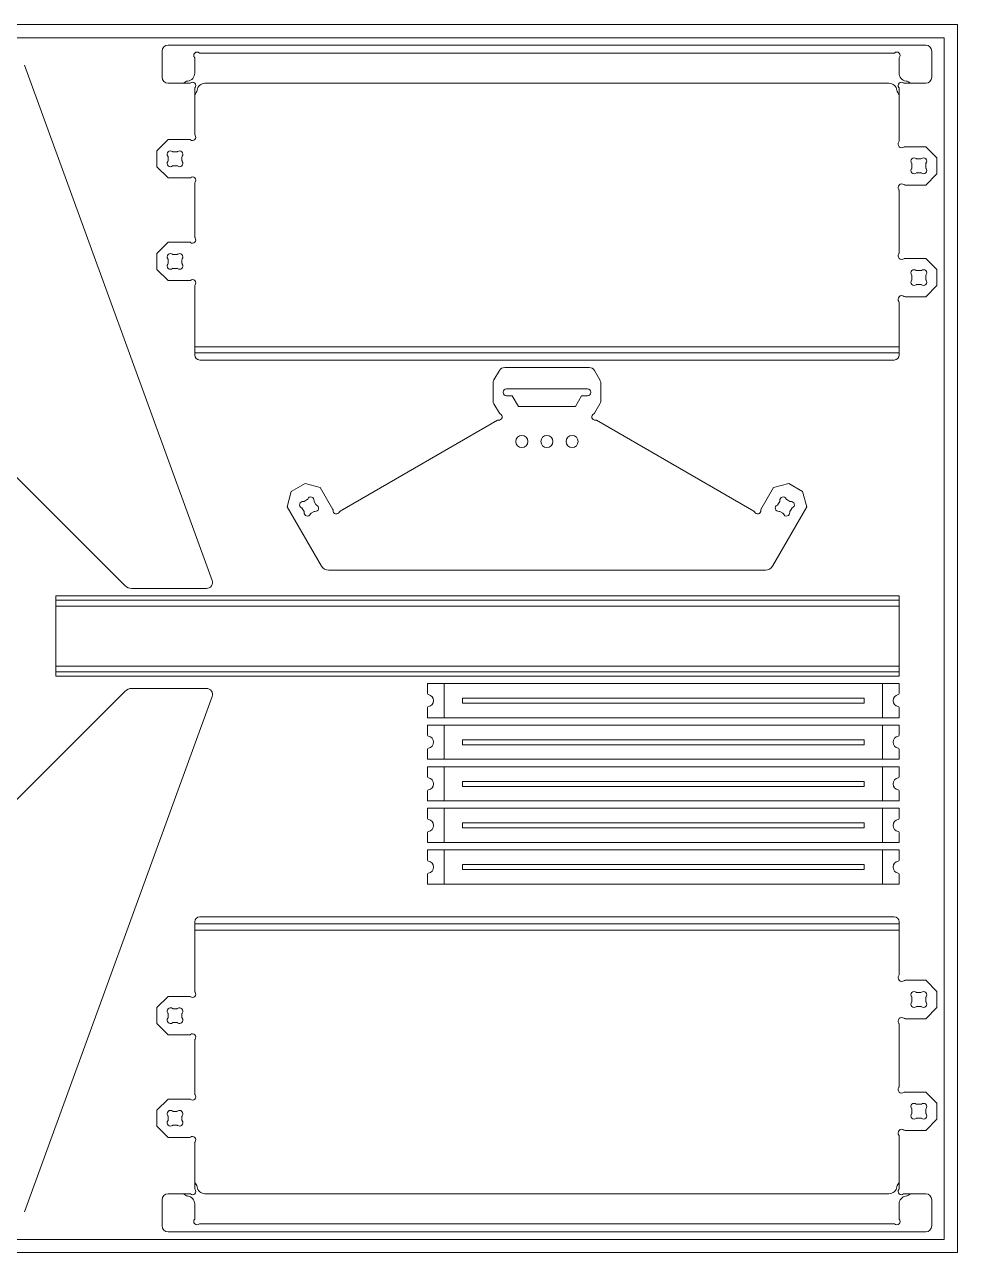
# Paper-space layout 'profile_outside' of a CAD drawing. Header units: millimetres. Extents: x -3 to 2437, y -2 to 1218.
# Drawn here: x 1510 to 2437, y -2 to 1218 of the extents above; entities that cross this region are included whole.
import ezdxf

# ---------------------------------------------------------------- set-up
doc = ezdxf.new("R2010")
doc.units = ezdxf.units.MM

psp = doc.layouts.new('profile_outside')

# ---------------------------------------------------------------- linework, layer by layer
at = {"color": 7, "linetype": 'Continuous', "lineweight": 15}
for p, q in [((2436.7, 1218.3), (-3.3, 1218.3)), ((2436.7, -1.7), (2436.7, 1218.3)), ((2423.7, 1205.3), (9.7, 1205.3)), ((2405.2, 1198), (1652.4, 1198)), ((2423.7, 11.3), (2423.7, 1205.3)), ((1646.4, 1192), (1646.4, 1166)), ((1678.8, 1185.3), (1678.8, 1170.1)), ((2374.2, 1190), (1683.5, 1190)), ((2378.8, 1170.1), (2378.8, 1185.3)), ((2411.2, 1166), (2411.2, 1192)), ((1696, 666), (1509.7, 1177.9)), ((1652.4, 1160), (1667.5, 1160)), ((1673.7, 1160), (1667.5, 1160)), ((1689, 1160), (2368.7, 1160)), ((2390.1, 1160), (2383.9, 1160)), ((2390.1, 1160), (2405.2, 1160)), ((1678.8, 1148.7), (1678.8, 1154.9)), ((1678.8, 1148.7), (1678.8, 1109.1)), ((2378.8, 1154.9), (2378.8, 1148.7)), ((2378.8, 1102.9), (2378.8, 1148.7)), ((1652.4, 1104), (1641.3, 1092.9)), ((1673.7, 1104), (1652.4, 1104)), ((1641.3, 1092.9), (1641.3, 1077.1)), ((1652.4, 1086.7), (1652.4, 1083.2)), ((1661, 1091.8), (1657.5, 1091.8)), ((1666.1, 1083.2), (1666.1, 1086.7)), ((2405.2, 1097), (2384.7, 1097)), ((2416.4, 1085.9), (2405.2, 1097)), ((2416.4, 1070.1), (2416.4, 1085.9)), ((1641.3, 1077.1), (1652.4, 1065.9)), ((1657.5, 1078.1), (1661, 1078.1)), ((2391.5, 1079.7), (2391.5, 1076.2)), ((2400.1, 1084.8), (2396.6, 1084.8)), ((2405.2, 1076.2), (2405.2, 1079.7)), ((1652.4, 1065.9), (1673.7, 1065.9)), ((2396.6, 1071.1), (2400.1, 1071.1)), ((2405.2, 1058.9), (2416.4, 1070.1)), ((1678.8, 1060.8), (1678.8, 1007.1)), ((2378.8, 991.9), (2378.8, 1053.1)), ((2384.7, 1058.9), (2405.2, 1058.9)), ((1652.4, 1002), (1641.3, 990.9)), ((1673.7, 1002), (1652.4, 1002)), ((1641.3, 990.9), (1641.3, 975.1)), ((1661, 989.8), (1657.5, 989.8)), ((1652.4, 984.7), (1652.4, 981.2)), ((1657.5, 976.1), (1661, 976.1)), ((1666.1, 981.2), (1666.1, 984.7)), ((2405.2, 986), (2384.7, 986)), ((2416.4, 974.9), (2405.2, 986)), ((1641.3, 975.1), (1652.4, 963.9)), ((1652.4, 963.9), (1673.7, 963.9)), ((2391.5, 968.7), (2391.5, 965.2)), ((2400.1, 973.8), (2396.6, 973.8)), ((2405.2, 965.2), (2405.2, 968.7)), ((2416.4, 959.1), (2416.4, 974.9)), ((1678.8, 958.8), (1678.8, 898.2)), ((2396.6, 960.1), (2400.1, 960.1)), ((2405.2, 947.9), (2416.4, 959.1)), ((2378.8, 898.2), (2378.8, 942.1)), ((2384.7, 947.9), (2405.2, 947.9)), ((1350.2, 920), (1609.3, 660.9)), ((2378.8, 898.2), (1678.8, 898.2)), ((1678.8, 898.2), (1678.8, 892)), ((1678.8, 892), (1678.8, 890)), ((2378.8, 892), (1678.8, 892)), ((2378.8, 898.2), (2378.8, 892)), ((2378.8, 890), (2378.8, 892)), ((1683.8, 885), (2373.8, 885)), ((1981.6, 874.6), (1976.1, 865.2)), ((2070.9, 877.6), (1986.8, 877.6)), ((2081.5, 865.2), (2076.1, 874.6)), ((1975.3, 862.2), (1975.3, 844.5)), ((2069.1, 856.4), (1988.5, 856.4)), ((2082.3, 844.5), (2082.3, 862.2)), ((1985.3, 853.2), (1985.3, 852.7)), ((1988.5, 849.5), (1994.3, 849.5)), ((1994.3, 849.5), (2000.4, 839)), ((2057.3, 839), (2063.3, 849.5)), ((2063.3, 849.5), (2069.1, 849.5)), ((2072.3, 852.7), (2072.3, 853.2)), ((1976.1, 841.5), (1981.6, 832.1)), ((2000.4, 839), (2057.3, 839)), ((2076.1, 832.1), (2081.5, 841.5)), ((1979.7, 825.1), (1823.2, 734.7)), ((2234.5, 734.7), (2077.9, 825.1)), ((1788.4, 762.4), (1774.7, 754.5)), ((1803.6, 758.3), (1788.4, 762.4)), ((1816.2, 736.6), (1803.6, 758.3)), ((2254, 758.3), (2241.5, 736.6)), ((2269.3, 762.4), (2254, 758.3)), ((2282.9, 754.5), (2269.3, 762.4)), ((1774.7, 754.5), (1770.6, 739.3)), ((1790.5, 746.3), (1787.5, 744.6)), ((1799.3, 741.5), (1797.5, 744.5)), ((2260.1, 744.5), (2258.4, 741.5)), ((2270.1, 744.6), (2267.1, 746.3)), ((2287, 739.3), (2282.9, 754.5)), ((1770.6, 739.3), (1804.7, 680.2)), ((1785.7, 737.6), (1787.4, 734.6)), ((1794.4, 732.7), (1797.4, 734.5)), ((2252.9, 680.2), (2287, 739.3)), ((2260.2, 734.5), (2263.3, 732.7)), ((2270.2, 734.6), (2272, 737.6)), ((1811.7, 676.2), (2246, 676.2)), ((1540.7, 650.6), (2378.8, 650.6)), ((1540.7, 646.4), (1540.7, 650.6)), ((1616.4, 658), (1690.4, 658)), ((2378.8, 646.4), (2378.8, 650.6)), ((1540.7, 646.4), (2378.8, 646.4)), ((1540.7, 640.6), (1540.7, 646.4)), ((1540.7, 640.6), (2378.8, 640.6)), ((1540.7, 640.6), (1540.7, 581)), ((2378.8, 640.6), (2378.8, 646.4)), ((2378.8, 581), (2378.8, 640.6)), ((1540.7, 581), (2378.8, 581)), ((1540.7, 575.2), (1540.7, 581)), ((1540.7, 575.2), (2378.8, 575.2)), ((1540.7, 571), (1540.7, 575.2)), ((2378.8, 575.2), (2378.8, 581)), ((2378.8, 571), (2378.8, 575.2)), ((1540.7, 571), (2378.8, 571)), ((1910.2, 553.6), (1910.2, 563.6)), ((1910.2, 563.6), (1926.6, 563.6)), ((1926.6, 529.6), (1926.6, 563.6)), ((2362.4, 563.6), (1926.6, 563.6)), ((2362.4, 529.6), (2362.4, 563.6)), ((2378.8, 563.6), (2362.4, 563.6)), ((2378.8, 553.6), (2378.8, 563.6)), ((1609.3, 555.7), (1350.2, 296.6)), ((1509.7, 38.8), (1696, 550.6)), ((1690.4, 558.7), (1616.4, 558.7)), ((1944.9, 544.1), (1944.9, 549.1)), ((2344.1, 549.1), (1944.9, 549.1)), ((2344.1, 544.1), (2344.1, 549.1)), ((1910.2, 529.6), (1910.2, 539.7)), ((1944.9, 544.1), (2344.1, 544.1)), ((2378.8, 529.6), (2378.8, 539.7)), ((1926.6, 529.6), (1910.2, 529.6)), ((1926.6, 529.6), (2362.4, 529.6)), ((2362.4, 529.6), (2378.8, 529.6)), ((1910.2, 512.2), (1910.2, 522.3)), ((1910.2, 522.3), (1926.6, 522.3)), ((1926.6, 488.3), (1926.6, 522.3)), ((2362.4, 522.3), (1926.6, 522.3)), ((2362.4, 488.3), (2362.4, 522.3)), ((2378.8, 522.3), (2362.4, 522.3)), ((2378.8, 512.2), (2378.8, 522.3)), ((1944.9, 502.8), (1944.9, 507.8)), ((2344.1, 507.8), (1944.9, 507.8)), ((1944.9, 502.8), (2344.1, 502.8)), ((2344.1, 502.8), (2344.1, 507.8)), ((1910.2, 488.3), (1910.2, 498.3)), ((1926.6, 488.3), (1910.2, 488.3)), ((1926.6, 488.3), (2362.4, 488.3)), ((2362.4, 488.3), (2378.8, 488.3)), ((2378.8, 488.3), (2378.8, 498.3)), ((1910.2, 470.9), (1910.2, 480.9)), ((1910.2, 480.9), (1926.6, 480.9)), ((1926.6, 446.9), (1926.6, 480.9)), ((2362.4, 480.9), (1926.6, 480.9)), ((2362.4, 446.9), (2362.4, 480.9)), ((2378.8, 480.9), (2362.4, 480.9)), ((2378.8, 470.9), (2378.8, 480.9)), ((1944.9, 461.4), (1944.9, 466.4)), ((2344.1, 466.4), (1944.9, 466.4)), ((2344.1, 461.4), (2344.1, 466.4)), ((1910.2, 446.9), (1910.2, 457)), ((1944.9, 461.4), (2344.1, 461.4)), ((2378.8, 446.9), (2378.8, 457)), ((1926.6, 446.9), (1910.2, 446.9)), ((1910.2, 429.5), (1910.2, 439.6)), ((1910.2, 439.6), (1926.6, 439.6)), ((1926.6, 446.9), (2362.4, 446.9)), ((1926.6, 405.6), (1926.6, 439.6)), ((2362.4, 439.6), (1926.6, 439.6)), ((2362.4, 446.9), (2378.8, 446.9)), ((2362.4, 405.6), (2362.4, 439.6)), ((2378.8, 439.6), (2362.4, 439.6)), ((2378.8, 429.5), (2378.8, 439.6)), ((1910.2, 405.6), (1910.2, 415.7)), ((1944.9, 420.1), (1944.9, 425.1)), ((2344.1, 425.1), (1944.9, 425.1)), ((1944.9, 420.1), (2344.1, 420.1)), ((2344.1, 420.1), (2344.1, 425.1)), ((2378.8, 405.6), (2378.8, 415.7)), ((1926.6, 405.6), (1910.2, 405.6)), ((1926.6, 405.6), (2362.4, 405.6)), ((2362.4, 405.6), (2378.8, 405.6)), ((1910.2, 388.2), (1910.2, 398.2)), ((1910.2, 398.2), (1926.6, 398.2)), ((1926.6, 364.2), (1926.6, 398.2)), ((2362.4, 398.2), (1926.6, 398.2)), ((2362.4, 364.2), (2362.4, 398.2)), ((2378.8, 398.2), (2362.4, 398.2)), ((2378.8, 388.2), (2378.8, 398.2)), ((1944.9, 378.7), (1944.9, 383.7)), ((2344.1, 383.7), (1944.9, 383.7)), ((1944.9, 378.7), (2344.1, 378.7)), ((2344.1, 378.7), (2344.1, 383.7)), ((1910.2, 364.2), (1910.2, 374.3)), ((2378.8, 364.2), (2378.8, 374.3)), ((1926.6, 364.2), (1910.2, 364.2)), ((1926.6, 364.2), (2362.4, 364.2)), ((2362.4, 364.2), (2378.8, 364.2)), ((1683.8, 331.7), (2373.8, 331.7)), ((1678.8, 324.7), (1678.8, 326.7)), ((2378.8, 324.7), (1678.8, 324.7)), ((1678.8, 318.5), (1678.8, 324.7)), ((1678.8, 257.8), (1678.8, 318.5)), ((2378.8, 318.5), (1678.8, 318.5)), ((2378.8, 326.7), (2378.8, 324.7)), ((2378.8, 318.5), (2378.8, 324.7)), ((2378.8, 318.5), (2378.8, 274.6)), ((2384.7, 268.7), (2405.2, 268.7)), ((2405.2, 268.7), (2416.4, 257.6)), ((2396.6, 256.5), (2400.1, 256.5)), ((2416.4, 257.6), (2416.4, 241.8)), ((1641.3, 241.6), (1652.4, 252.7)), ((1652.4, 252.7), (1673.7, 252.7)), ((2391.5, 247.9), (2391.5, 251.4)), ((2405.2, 251.4), (2405.2, 247.9)), ((1641.3, 225.8), (1641.3, 241.6)), ((1652.4, 231.9), (1652.4, 235.4)), ((1657.5, 240.5), (1661, 240.5)), ((1666.1, 235.4), (1666.1, 231.9)), ((2400.1, 242.8), (2396.6, 242.8)), ((2416.4, 241.8), (2405.2, 230.6)), ((1652.4, 214.6), (1641.3, 225.8)), ((1661, 226.8), (1657.5, 226.8)), ((2378.8, 224.8), (2378.8, 163.6)), ((2405.2, 230.6), (2384.7, 230.6)), ((1673.7, 214.6), (1652.4, 214.6)), ((1678.8, 155.8), (1678.8, 209.5)), ((1641.3, 139.6), (1652.4, 150.7)), ((1652.4, 150.7), (1673.7, 150.7)), ((2384.7, 157.7), (2405.2, 157.7)), ((2405.2, 157.7), (2416.4, 146.6)), ((2416.4, 146.6), (2416.4, 130.8)), ((1641.3, 123.8), (1641.3, 139.6)), ((1657.5, 138.5), (1661, 138.5)), ((2391.5, 136.9), (2391.5, 140.4)), ((2396.6, 145.5), (2400.1, 145.5)), ((2405.2, 140.4), (2405.2, 136.9)), ((1652.4, 112.6), (1641.3, 123.8)), ((1652.4, 129.9), (1652.4, 133.4)), ((1661, 124.8), (1657.5, 124.8)), ((1666.1, 133.4), (1666.1, 129.9)), ((2400.1, 131.8), (2396.6, 131.8)), ((2416.4, 130.8), (2405.2, 119.6)), ((1673.7, 112.6), (1652.4, 112.6)), ((2378.8, 113.8), (2378.8, 68)), ((2405.2, 119.6), (2384.7, 119.6)), ((1678.8, 68), (1678.8, 107.5)), ((1678.8, 68), (1678.8, 61.8)), ((2378.8, 61.8), (2378.8, 68)), ((1646.4, 24.7), (1646.4, 50.7)), ((1652.4, 56.7), (1667.5, 56.7)), ((1673.7, 56.7), (1667.5, 56.7)), ((1689, 56.7), (2368.7, 56.7)), ((2390.1, 56.7), (2383.9, 56.7)), ((2390.1, 56.7), (2405.2, 56.7)), ((2411.2, 50.7), (2411.2, 24.7)), ((1678.8, 31.3), (1678.8, 46.5)), ((2378.8, 46.5), (2378.8, 31.3)), ((2374.2, 26.7), (1683.5, 26.7)), ((2405.2, 18.7), (1652.4, 18.7)), ((9.7, 11.3), (2423.7, 11.3)), ((-3.3, -1.7), (2436.7, -1.7))]:
    psp.add_line(p, q, dxfattribs=at)
for centre in [(2003.8, 804), (2028.8, 804), (2053.8, 804)]:
    psp.add_circle(centre, 6, dxfattribs=at)
for centre, radius, start, end in [((1652.4, 1192), 6, 90, 180), ((2405.2, 1192), 6, 0, 90), ((1681.1, 1187.7), 3.28, 45, 225), ((2376.5, 1187.7), 3.28, 315, 135), ((1652.4, 1166), 6, 180, 270), ((1673.2, 1154.3), 8, 98.4211, 135), ((1670.8, 1170.1), 8, 278.4211, 0), ((1673.7, 1161.2), 1.27, 270, 307.9126), ((1676.5, 1157.7), 3.28, 322.0874, 127.9126), ((1689, 1152), 8, 90, 171.5789), ((2368.7, 1152), 8, 8.4211, 90), ((2381.1, 1157.7), 3.28, 52.0874, 217.9126), ((2386.8, 1170.1), 8, 180, 261.5789), ((2383.9, 1161.2), 1.27, 232.0874, 270), ((2384.5, 1154.3), 8, 45, 81.5789), ((2405.2, 1166), 6, 270, 0), ((1680.1, 1154.9), 1.27, 142.0874, 180), ((1673.2, 1154.3), 8, 315, 351.5789), ((2384.5, 1154.3), 8, 188.4211, 225), ((2377.6, 1154.9), 1.27, 0, 37.9126), ((1673.7, 1102.8), 1.27, 52.0874, 90), ((1676.5, 1106.3), 3.28, 232.0874, 37.9126), ((1680.1, 1109.1), 1.27, 180, 217.9126), ((2381.4, 1099.6), 3.68, 143.4561, 306.5439), ((2377, 1102.9), 1.8, 323.4561, 0), ((1654.7, 1089.5), 3.27, 52.0874, 217.9126), ((1651.2, 1086.7), 1.27, 0, 37.9126), ((1657.5, 1093.1), 1.27, 232.0874, 270), ((1661, 1093.1), 1.27, 270, 307.9126), ((1663.8, 1089.5), 3.27, 322.0874, 127.9126), ((1667.4, 1086.7), 1.27, 142.0874, 180), ((2384.7, 1095.2), 1.8, 90, 126.5439), ((1654.7, 1080.4), 3.28, 142.0874, 307.9126), ((1651.2, 1083.2), 1.27, 322.0874, 0), ((1657.5, 1076.9), 1.27, 90, 127.9126), ((1661, 1076.9), 1.27, 52.0874, 90), ((1663.8, 1080.4), 3.28, 232.0874, 37.9126), ((1667.4, 1083.2), 1.27, 180, 217.9126), ((2393.8, 1082.5), 3.28, 52.0874, 217.9126), ((2393.8, 1073.4), 3.28, 142.0874, 307.9126), ((2390.3, 1079.7), 1.27, 0, 37.9126), ((2390.3, 1076.2), 1.27, 322.0874, 0), ((2396.6, 1086.1), 1.27, 232.0874, 270), ((2400.1, 1086.1), 1.27, 270, 307.9126), ((2402.9, 1082.5), 3.27, 322.0874, 127.9126), ((2402.9, 1073.4), 3.28, 232.0874, 37.9126), ((2406.5, 1079.7), 1.27, 142.0874, 180), ((2406.5, 1076.2), 1.27, 180, 217.9126), ((1673.7, 1067.2), 1.27, 270, 307.9126), ((1676.5, 1063.6), 3.27, 322.0874, 127.9126), ((1680.1, 1060.8), 1.27, 142.0874, 180), ((2396.6, 1069.9), 1.27, 90, 127.9126), ((2400.1, 1069.9), 1.27, 52.0874, 90), ((2381.4, 1056.3), 3.68, 53.4561, 216.5439), ((2377, 1053.1), 1.8, 0, 36.5439), ((2384.7, 1060.7), 1.8, 233.4561, 270), ((1673.7, 1000.8), 1.27, 52.0874, 90), ((1676.5, 1004.3), 3.27, 232.0874, 37.9126), ((1680.1, 1007.1), 1.27, 180, 217.9126), ((1654.7, 987.5), 3.27, 52.0874, 217.9126), ((1657.5, 991.1), 1.27, 232.0874, 270), ((1661, 991.1), 1.27, 270, 307.9126), ((1663.8, 987.5), 3.27, 322.0874, 127.9126), ((2381.4, 988.6), 3.68, 143.4561, 306.5439), ((2377, 991.9), 1.8, 323.4561, 0), ((1654.7, 978.4), 3.28, 142.0874, 307.9126), ((1651.2, 984.7), 1.27, 0, 37.9126), ((1651.2, 981.2), 1.27, 322.0874, 0), ((1657.5, 974.9), 1.27, 90, 127.9126), ((1661, 974.9), 1.27, 52.0874, 90), ((1663.8, 978.4), 3.28, 232.0874, 37.9126), ((1667.4, 984.7), 1.27, 142.0874, 180), ((1667.4, 981.2), 1.27, 180, 217.9126), ((2384.7, 984.2), 1.8, 90, 126.5439), ((1673.7, 965.2), 1.27, 270, 307.9126), ((1676.5, 961.6), 3.28, 322.0874, 127.9126), ((2393.8, 971.5), 3.28, 52.0874, 217.9126), ((2393.8, 962.4), 3.28, 142.0874, 307.9126), ((2390.3, 968.7), 1.27, 0, 37.9126), ((2390.3, 965.2), 1.27, 322.0874, 0), ((2396.6, 975.1), 1.27, 232.0874, 270), ((2400.1, 975.1), 1.27, 270, 307.9126), ((2402.9, 971.5), 3.27, 322.0874, 127.9126), ((2402.9, 962.4), 3.28, 232.0874, 37.9126), ((2406.5, 968.7), 1.27, 142.0874, 180), ((2406.5, 965.2), 1.27, 180, 217.9126), ((1680.1, 958.8), 1.27, 142.0874, 180), ((2396.6, 958.9), 1.27, 90, 127.9126), ((2400.1, 958.9), 1.27, 52.0874, 90), ((2381.4, 945.3), 3.68, 53.4561, 216.5439), ((2377, 942.1), 1.8, 0, 36.5439), ((2384.7, 949.7), 1.8, 233.4561, 270), ((1683.8, 890), 5, 180, 270), ((2373.8, 890), 5, 270, 0), ((1986.8, 871.6), 6, 90, 150), ((2070.9, 871.6), 6, 30, 90), ((1981.3, 862.2), 6, 150, 180), ((1988.5, 853.2), 3.18, 90, 180), ((2069.1, 853.2), 3.17, 0, 90), ((2076.3, 862.2), 6, 0, 30), ((1981.3, 844.5), 6, 180, 210), ((1988.5, 852.7), 3.18, 180, 270), ((2069.1, 852.7), 3.17, 270, 0), ((2076.3, 844.5), 6, 330, 0), ((1981, 828.5), 3.28, 262.0874, 67.9126), ((1982.7, 832.7), 1.27, 210, 247.9126), ((2076.7, 828.5), 3.27, 112.0874, 277.9126), ((2075, 832.7), 1.27, 292.0874, 330), ((1980.4, 824), 1.27, 82.0874, 120), ((2077.3, 824), 1.27, 60, 97.9126), ((1786.3, 741.2), 3.28, 82.0874, 247.9126), ((1786.9, 745.7), 1.27, 262.0874, 300), ((1789.9, 747.4), 1.27, 300, 337.9126), ((1794.1, 745.7), 3.27, 352.0874, 157.9126), ((1798.6, 745.1), 1.27, 172.0874, 210), ((2259, 745.1), 1.27, 330, 7.9126), ((2263.5, 745.7), 3.28, 22.0874, 187.9126), ((2267.7, 747.4), 1.27, 202.0874, 240), ((2270.7, 745.7), 1.27, 240, 277.9126), ((2271.4, 741.2), 3.28, 292.0874, 97.9126), ((1784.6, 737), 1.27, 30, 67.9126), ((1786.3, 734), 1.27, 352.0874, 30), ((1790.8, 733.3), 3.28, 172.0874, 337.9126), ((1795, 731.6), 1.27, 120, 157.9126), ((1798, 733.4), 1.27, 82.0874, 120), ((1798.7, 737.9), 3.27, 262.0874, 67.9126), ((1800.4, 742.1), 1.27, 210, 247.9126), ((1815.1, 735.9), 1.27, 352.0874, 30), ((1819.6, 735.3), 3.28, 172.0874, 337.9126), ((1823.8, 733.6), 1.27, 120, 157.9126), ((2233.8, 733.6), 1.27, 22.0874, 60), ((2238.1, 735.3), 3.28, 202.0874, 7.9126), ((2242.6, 735.9), 1.27, 150, 187.9126), ((2259, 737.9), 3.28, 112.0874, 277.9126), ((2257.3, 742.1), 1.27, 292.0874, 330), ((2259.6, 733.4), 1.27, 60, 97.9126), ((2262.6, 731.6), 1.27, 22.0874, 60), ((2266.8, 733.3), 3.28, 202.0874, 7.9126), ((2271.3, 734), 1.27, 150, 187.9126), ((2273.1, 737), 1.27, 112.0874, 150), ((1811.7, 684.2), 8, 210, 270), ((2246, 684.2), 8, 270, 330), ((1616.4, 668), 10, 225, 270), ((1690.4, 664), 6, 270, 20), ((1616.4, 548.7), 10, 90, 135), ((1690.4, 552.7), 6, 340, 90), ((1911.2, 553.6), 1, 180, 261.7868), ((1910.2, 546.6), 6, 278.2132, 81.7868), ((2378.8, 546.6), 6, 98.2132, 261.7868), ((2377.8, 553.6), 1, 278.2132, 0), ((1911.2, 539.7), 1, 98.2132, 180), ((2377.8, 539.7), 1, 0, 81.7868), ((1911.2, 512.2), 1, 180, 261.7868), ((1910.2, 505.3), 6, 278.2132, 81.7868), ((2378.8, 505.3), 6, 98.2132, 261.7868), ((2377.8, 512.2), 1, 278.2132, 0), ((1911.2, 498.3), 1, 98.2132, 180), ((2377.8, 498.3), 1, 0, 81.7868), ((1911.2, 470.9), 1, 180, 261.7868), ((1910.2, 463.9), 6, 278.2132, 81.7868), ((2378.8, 463.9), 6, 98.2132, 261.7868), ((2377.8, 470.9), 1, 278.2132, 0), ((1911.2, 457), 1, 98.2132, 180), ((2377.8, 457), 1, 0, 81.7868), ((1911.2, 429.5), 1, 180, 261.7868), ((1910.2, 422.6), 6, 278.2132, 81.7868), ((2378.8, 422.6), 6, 98.2132, 261.7868), ((2377.8, 429.5), 1, 278.2132, 0), ((1911.2, 415.7), 1, 98.2132, 180), ((2377.8, 415.7), 1, 0, 81.7868), ((1911.2, 388.2), 1, 180, 261.7868), ((1910.2, 381.2), 6, 278.2132, 81.7868), ((2378.8, 381.2), 6, 98.2132, 261.7868), ((2377.8, 388.2), 1, 278.2132, 0), ((1911.2, 374.3), 1, 98.2132, 180), ((2377.8, 374.3), 1, 0, 81.7868), ((1683.8, 326.7), 5, 90, 180), ((2373.8, 326.7), 5, 0, 90), ((2381.4, 271.3), 3.67, 143.4561, 306.5439), ((2377, 274.6), 1.8, 323.4561, 0), ((2384.7, 266.9), 1.8, 90, 126.5439), ((1676.5, 255), 3.28, 232.0874, 37.9126), ((1680.1, 257.8), 1.27, 180, 217.9126), ((2393.8, 254.2), 3.28, 52.0874, 217.9126), ((2396.6, 257.8), 1.27, 232.0874, 270), ((2400.1, 257.8), 1.27, 270, 307.9126), ((2402.9, 254.2), 3.28, 322.0874, 127.9126), ((1673.7, 251.5), 1.27, 52.0874, 90), ((2393.8, 245.1), 3.28, 142.0874, 307.9126), ((2390.3, 251.4), 1.27, 0, 37.9126), ((2390.3, 247.9), 1.27, 322.0874, 360), ((2402.9, 245.1), 3.28, 232.0874, 37.9126), ((2406.5, 251.4), 1.27, 142.0874, 180), ((2406.5, 247.9), 1.27, 180, 217.9126), ((1654.7, 238.2), 3.28, 52.0874, 217.9126), ((1651.2, 235.4), 1.27, 0, 37.9126), ((1651.2, 231.9), 1.27, 322.0874, 0), ((1657.5, 241.8), 1.27, 232.0874, 270), ((1661, 241.8), 1.27, 270, 307.9126), ((1663.8, 238.2), 3.28, 322.0874, 127.9126), ((1667.4, 235.4), 1.27, 142.0874, 180), ((1667.4, 231.9), 1.27, 180, 217.9126), ((2396.6, 241.6), 1.27, 90, 127.9126), ((2400.1, 241.6), 1.27, 52.0874, 90), ((1654.7, 229.1), 3.28, 142.0874, 307.9126), ((1657.5, 225.6), 1.27, 90, 127.9126), ((1661, 225.6), 1.27, 52.0874, 90), ((1663.8, 229.1), 3.28, 232.0874, 37.9126), ((2381.4, 228), 3.68, 53.4561, 216.5439), ((2377, 224.8), 1.8, 0, 36.5439), ((2384.7, 232.4), 1.8, 233.4561, 270), ((1673.7, 215.9), 1.27, 270, 307.9126), ((1676.5, 212.3), 3.28, 322.0874, 127.9126), ((1680.1, 209.5), 1.27, 142.0874, 180), ((2381.4, 160.3), 3.68, 143.4561, 306.5439), ((2377, 163.6), 1.8, 323.4561, 0), ((1673.7, 149.5), 1.27, 52.0874, 90), ((1676.5, 153), 3.27, 232.0874, 37.9126), ((1680.1, 155.8), 1.27, 180, 217.9126), ((2384.7, 155.9), 1.8, 90, 126.5439), ((2393.8, 143.2), 3.28, 52.0874, 217.9126), ((2402.9, 143.2), 3.28, 322.0874, 127.9126), ((1654.7, 136.2), 3.28, 52.0874, 217.9126), ((1657.5, 139.8), 1.27, 232.0874, 270), ((1661, 139.8), 1.27, 270, 307.9126), ((1663.8, 136.2), 3.28, 322.0874, 127.9126), ((2393.8, 134.1), 3.28, 142.0874, 307.9126), ((2390.3, 140.4), 1.27, 0, 37.9126), ((2390.3, 136.9), 1.27, 322.0874, 0), ((2396.6, 146.8), 1.27, 232.0874, 270), ((2400.1, 146.8), 1.27, 270, 307.9126), ((2402.9, 134.1), 3.28, 232.0874, 37.9126), ((2406.5, 140.4), 1.27, 142.0874, 180), ((2406.5, 136.9), 1.27, 180, 217.9126), ((1654.7, 127.1), 3.28, 142.0874, 307.9126), ((1651.2, 133.4), 1.27, 0, 37.9126), ((1651.2, 129.9), 1.27, 322.0874, 0), ((1657.5, 123.6), 1.27, 90, 127.9126), ((1661, 123.6), 1.27, 52.0874, 90), ((1663.8, 127.1), 3.28, 232.0874, 37.9126), ((1667.4, 133.4), 1.27, 142.0874, 180), ((1667.4, 129.9), 1.27, 180, 217.9126), ((2396.6, 130.6), 1.27, 90, 127.9126), ((2400.1, 130.6), 1.27, 52.0874, 90), ((1673.7, 113.9), 1.27, 270, 307.9126), ((1676.5, 110.3), 3.28, 322.0874, 127.9126), ((2381.4, 117), 3.68, 53.4561, 216.5439), ((2377, 113.8), 1.8, 0, 36.5439), ((2384.7, 121.4), 1.8, 233.4561, 270), ((1680.1, 107.5), 1.27, 142.0874, 180), ((1676.5, 59), 3.28, 232.0874, 37.9126), ((1673.2, 62.3), 8, 8.4211, 45), ((1680.1, 61.8), 1.27, 180, 217.9126), ((1689, 64.7), 8, 188.4211, 270), ((2368.7, 64.7), 8, 270, 351.5789), ((2384.5, 62.3), 8, 135, 171.5789), ((2381.1, 59), 3.28, 142.0874, 307.9126), ((2377.6, 61.8), 1.27, 322.0874, 0), ((1652.4, 50.7), 6, 90, 180), ((1673.2, 62.3), 8, 225, 261.5789), ((1670.8, 46.5), 8, 0, 81.5789), ((1673.7, 55.4), 1.27, 52.0874, 90), ((2386.8, 46.5), 8, 98.4211, 180), ((2383.9, 55.4), 1.27, 90, 127.9126), ((2384.5, 62.3), 8, 278.4211, 315), ((2405.2, 50.7), 6, 0, 90), ((1652.4, 24.7), 6, 180, 270), ((1681.1, 29), 3.28, 135, 315), ((2376.5, 29), 3.27, 225, 45), ((2405.2, 24.7), 6, 270, 0)]:
    psp.add_arc(centre, radius, start, end, dxfattribs=at)

doc.saveas('drawing.dxf')
